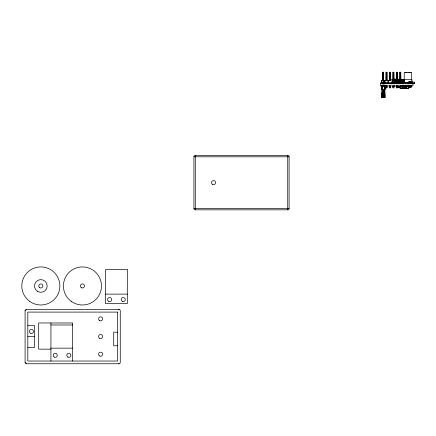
<?xml version="1.0" encoding="UTF-8"?>
<svg xmlns="http://www.w3.org/2000/svg" width="436" height="436" viewBox="0 0 436 436"><rect width="100%" height="100%" fill="white"/><g stroke="black" fill="none" stroke-linecap="round" stroke-linejoin="round"><path stroke-width="0.65" d="M400.782 87.042L400.194 87.156L400.782 87.342C401.016 84.797 399.872 85.772 400.243 87.227L400.782 87.129M407.606 86.568L407.6 85.947L407.066 86.001L407.066 86.601M409.126 87.478L410.876 87.696L410.892 86.181M397.877 85.947L397.877 87.712M397.763 85.947L398.101 85.974L398.095 87.696L397.763 87.712M402.504 86.998L401.921 87.156L402.564 87.162L402.51 85.947L402.608 86.693L400.842 86.699L402.608 86.677L400.842 86.699L400.973 85.947M403.698 87.227C403.485 84.829 404.504 85.461 404.237 87.227M405.425 87.227L405.431 85.947L405.376 87.156L406.047 87.151L405.431 86.998M407.06 86.715L407.066 85.947M412.178 83.658L414.2 83.658L414.2 82.159L408.494 82.159M390.716 83.614L392.476 83.483L392.509 79.619L395.283 79.581L394.237 79.717M381.467 80.371L381.446 83.058L381.413 80.371L391.097 80.371M382.672 72.245L382.595 80.371L382.672 72.245L383.473 72.245L382.688 72.272M383.887 97.446L383.097 97.473L383.004 89.342L383.075 97.446L383.887 97.446L383.958 89.342L383.903 94.083M386.127 72.245L386.051 80.371L386.127 72.245L386.928 72.245L386.143 72.272M389.577 72.245L390.384 72.245L389.577 72.245L389.506 80.371L389.566 74.97M393.032 72.245L392.967 79.695L393.032 72.245L393.833 72.245L393.049 72.272M396.488 72.245L396.417 79.695L396.488 72.245L397.289 72.245L396.498 72.272M399.937 72.245L399.872 79.695L399.937 72.245L400.738 72.245L399.954 72.272M389.577 73.619L389.593 72.272M383.037 83.93L383.064 81.908L383.887 81.924L383.064 81.908M383.86 97.473L383.887 95.44M392.476 83.483L392.76 80.736L393.713 79.783L393 80.039L392.694 80.862L392.444 83.516L392.351 80.911C393.604 81.145 391.855 86.84 392.351 80.873L392.656 83.483L403.725 83.636L404.063 83.281L403.976 79.93L399.828 79.374L395.338 79.565L401.54 79.565M386.928 87.805L386.961 85.783L386.928 87.805L386.122 87.789L386.051 85.576M392.106 81.93L392.128 80.665L392.095 83.766M402.826 82.001L402.842 81.047L394.133 81.047L400.275 81.047L399.872 82.001L394.079 82.001L402.826 82.001L396.602 81.864L397.218 82.001M381.876 89.342L381.941 85.985L382.568 85.985M393.713 79.783L392.771 80.388L392.76 83.674L393.185 82.976L395.038 81.864L394.629 81.864L395.038 82.001L394.678 81.837L395.109 81.047M404.063 83.281L404.461 82.715L404.515 80.584L404.374 79.608L403.878 79.466L393.566 79.385L392.438 80.033L392.351 80.911M393.365 79.788L403.976 79.93L404.123 80.992L404.532 80.873L404.439 83.516L406.167 83.603M383.004 84.11L383.091 81.924M396.346 86.295L396.379 86.023M409.126 86.295L409.48 85.947M383.298 83.63L383.391 81.592L383.462 82.949M402.51 87.227L402.51 85.947M398.117 87.358L398.101 87.696L396.368 87.696L396.586 85.947M410.543 87.712L410.892 87.358M383.337 83.63L383.451 81.592M384.71 89.004L385.048 97.484L381.789 97.484L381.789 85.93L382.617 86.628L381.958 85.985L381.756 89.342L385.086 89.342L385.021 85.985L384.389 85.985L384.389 86.622L385.004 85.985L385.004 89.342L384.759 88.257M409.11 83.745L409.121 83.423L412.113 83.745L412.113 83.369L409.175 83.178L408.565 83.363L408.565 83.745L409.11 83.745L409.246 82.061L408.837 81.919M382.83 92.181L382.906 90.89M405.464 86.693C409.965 85.701 404.559 88.11 405.464 85.947M382.41 89.342L381.789 97.484L385.048 97.484L384.705 89.037M408.483 83.123L408.483 83.009M382.154 92.786L381.789 97.484L382.127 94.868M409.126 87.358L409.142 87.696L410.892 87.478M404.499 88.252L404.357 88.241M401.044 85.957L401.104 86.639L401.997 86.639L402.041 86.186L402.51 86.186M405.763 86.639L405.72 86.186L405.763 86.639L406.657 86.639L406.728 85.947M401.992 86.639L402.068 85.947M406.657 86.639L406.701 86.186L408.587 86.17L408.592 88.301L404.177 88.301L408.592 88.301L408.592 86.165M384.884 83.058L385.206 80.371M388.334 83.058L388.661 80.371M401.774 83.418L404.134 83.554L403.905 83.085L392.989 83.107L392.76 80.873L392.732 83.532L392.509 79.619M384.596 86.437L382.601 86.541L381.789 85.93M409.175 83.178L409.246 82.061L411.426 81.946M401.829 79.379L400.553 79.63L401.73 79.608M402.226 88.252L402.488 88.252M393 80.039L394.678 81.837M408.592 83.652L408.565 83.369M381.789 88.884L381.925 88.023L381.789 89.244L381.925 87.947L381.789 88.285C381.941 87.031 381.903 90.579 381.789 88.399L381.789 87.952M409.219 87.685L409.153 85.952L409.148 87.696L410.87 87.696L410.848 85.99L410.892 86.295M396.291 79.608L395.081 79.505L400.499 79.417M408.494 82.573L409.148 82.497M380.301 83.766L380.977 82.709L391.174 82.666M396.428 85.974L396.586 87.712M384.389 86.622L384.901 85.985L385.004 89.342M403.725 83.636L404.461 82.715M392.771 80.388L392.689 83.434L393.866 83.581M399.256 81.047L400.275 82.001L399.872 81.864L400.275 81.183L399.872 81.047L397.245 81.161M397.828 82.001L398.237 81.864L396.923 81.832M385.021 85.985L383.958 86.622L383.958 85.423M406.374 88.306L406.09 88.323M381.789 89.206L381.789 88.797M404.254 81.848L403.878 80.082C402.521 80.856 400.537 81.973 399.158 81.832L398.084 81.837M411.595 83.652L412.113 83.369L411.426 82.976L411.426 81.886L412.113 82.023L409.246 82.115L411.426 81.995L411.546 83.254L412.113 83.745L412.113 83.369L411.562 83.658M402.472 86.693L400.973 86.693M404.123 81.063L404.532 80.873M402.842 81.047L402.248 81.047L402.248 82.001L401.845 82.001L402.275 81.843L401.442 81.232L402.248 81.183L402.248 82.001L403.698 82.622L404.123 83.674M399.872 81.047L398.264 81.254M392.095 82.954L390.514 83.581L392.095 83.363L390.503 83.51L392.095 82.954L390.503 83.51L392.095 83.363M404.123 80.992L404.423 80.878L403.976 79.93L404.123 81.914M399.872 82.001L400.275 81.864L399.872 81.183M401.567 80.208L403.169 79.783L403.878 80.082C400.64 80.818 397.583 79.194 394.291 79.783M410.276 72.463L408.848 72.349M407.028 72.349L405.6 72.463M402.951 83.456L404.09 83.232L401.807 83.265L401.807 83.674M394.825 85.947L394.825 86.541L392.934 86.59L392.558 86.541L392.558 85.947L394.46 86.551L392.961 86.584M408.494 83.521L407.131 83.658L408.494 83.766L408.494 81.886L409.148 82.159M386.122 87.789L386.912 87.789M389.577 87.789L390.384 87.805L390.416 85.783L390.367 87.789L389.577 87.789L389.506 85.576M393.027 87.789L393.833 87.805L393.855 86.459L393.822 87.789L393.027 87.789L392.994 86.682M396.482 87.789L397.289 87.805L396.482 87.789L396.411 85.576M401.442 81.232L402.248 81.183M384.389 86.35L382.568 86.464L381.876 85.985L381.958 89.342M410.658 85.979L411.203 85.947L411.219 86.344L410.788 86.366L411.219 86.344L411.203 85.947L410.816 85.974M400.782 86.186L400.248 86.208L400.777 86.301M403.703 86.208L404.237 86.186M400.248 86.998L400.782 86.971M396.7 85.947L396.379 85.952L397.016 85.974M400.837 86.677L402.608 86.622M405.327 86.677L407.093 86.622M408.02 86.677L409.284 86.693M407.066 86.121L407.606 86.115L407.606 86.715M408.031 86.699L409.295 86.688M405.431 86.257L405.965 86.257M390.901 79.581L392.945 79.581M403.638 79.581L411.976 79.581L412.194 82.082M392.585 81.75L392.989 83.107M408.848 82.666L407.491 82.709M408.848 82.709L404.772 82.666L406.134 82.709M411.769 82.905L412.178 82.905M392.956 83.091L403.938 83.096M392.929 85.963L394.286 85.963M397.447 85.974L398.101 85.974L398.101 87.696L396.373 87.696L396.346 87.358M400.973 86.012L402.472 86.012L401.97 86.028M406.777 86.023L408.014 86.023M402.09 86.088L405.475 86.088M402.068 86.197L401.033 86.197L401.104 86.639M405.431 86.208L406.728 86.197M392.558 86.541L394.825 86.541M399.392 86.622L399.392 85.947M401.545 88.252L401.987 88.252M195.29 155.439L287.738 155.439A1.357 1.357 0 0 1 289.101 156.802L289.101 208.463A1.357 1.357 0 0 1 287.738 209.825L195.29 209.825A1.357 1.357 0 0 1 193.927 208.463L193.927 156.802A1.357 1.357 0 0 1 195.29 155.439L195.29 209.82M193.933 156.802L289.095 156.802M193.933 208.463L289.095 208.463M105.556 294.115L127.307 294.115M26.449 309.375L118.903 309.375A1.357 1.357 0 0 1 120.26 310.732L120.26 362.398A1.357 1.357 0 0 1 118.903 363.755L26.449 363.755A1.357 1.357 0 0 1 25.092 362.398L25.092 310.732A1.357 1.357 0 0 1 26.449 309.375L26.449 309.773M25.097 310.732L25.528 310.732M50.925 324.973L72.676 324.973M27.811 325.687L34.608 325.687L34.608 347.443L27.811 347.443M117.54 332.183L113.714 332.183L113.714 345.781L117.54 345.781M27.811 336.559L34.608 336.559M50.925 348.157L72.676 348.157M50.925 349.149L38.69 349.149L38.69 322.967L72.676 322.967L72.676 361.035M25.097 362.398L25.49 362.398M407.066 86.072L407.606 86.115M403.703 86.998L404.232 86.998M401.921 87.156L402.564 87.162M403.649 87.156L404.292 87.162M403.698 86.028L404.237 86.028M405.425 86.028L405.965 86.028M401.6 79.575L404.374 79.608L404.455 83.516L404.423 80.878M398.618 80.306L396.21 80.257L398.439 79.695L403.878 80.082M410.543 85.947L410.865 85.952L408.156 85.947M409.142 87.696L409.48 87.712M396.411 85.5L396.373 87.62L396.7 87.712M395.152 83.407L396.335 83.489M403.703 86.257L404.232 86.301M401.976 86.257L402.504 86.301M392.94 83.047L395.076 83.265L395.076 83.674M380.977 82.709L391.174 83.766M396.384 87.652L398.068 87.663L398.041 85.974L398.117 86.295M412.178 82.284L411.524 82.159L412.178 83.766L412.178 82.159L412.113 82.905L411.769 82.159M401.027 80.349L398.439 79.695L395.937 80.655L395.447 79.783M393.73 80.747L395.038 81.183L394.378 81.134L394.629 82.001M381.941 85.985L382.568 86.257M403.169 79.783L404.123 80.736M403.878 79.466L404.515 80.584M381.789 88.236L381.925 88.53M411.426 82.976L411.546 83.254M411.203 86.312L411.203 85.947M392.438 80.033L392.694 80.862M399.867 87.304L400.003 87.849L399.899 86.682M396.411 87.304L396.547 87.849M392.956 87.304L393.092 87.849M389.642 87.849L389.506 85.5M386.187 87.849L386.051 85.5M383.822 81.864L383.958 84.219M387.844 80.371L388.171 83.058M384.394 80.371L384.721 83.058M382.884 90.792L382.972 92.143M381.958 85.985L382.159 89.342M382.595 85.576L382.634 86.682M406.417 86.949L406.145 88.246L400.063 88.241L399.779 87.347L400.063 86.088L399.785 87.304L400.063 88.241L406.145 88.246L406.417 86.982M383.893 82.595L383.914 83.941M400.728 72.272L400.809 79.695L400.738 72.245M397.272 72.272L397.354 79.695L397.289 72.245M393.822 72.272L393.904 79.695L393.833 72.245M390.367 72.272L390.454 80.371M386.912 72.272L387.005 80.371L386.928 72.245M383.462 72.272L383.549 80.371L383.473 72.245M390.384 72.245L390.449 79.695M414.195 82.159L414.2 83.658M411.66 80.175L411.66 72.349L404.216 72.349L404.216 80.213M407.682 85.947L407.682 86.622M407.093 85.947L407.093 86.693M406.401 86.186L406.02 86.186M405.327 85.947L405.327 86.693M402.608 85.947L402.608 86.693M401.741 86.186L401.36 86.186M400.837 85.947L400.837 86.693M394.651 85.947L394.651 86.541M388.253 80.371L388.253 83.058M384.803 80.371L384.803 83.091M383.146 90.928L383.146 92.236M383.004 85.369L383.004 86.622M382.595 85.5L382.595 86.704M287.738 155.445L287.738 209.82M118.903 309.375L118.903 309.811M118.903 363.455L118.903 363.749M50.925 322.967L50.925 361.035M26.449 363.455L26.449 363.749M410.592 86.557L410.478 87.364L410.478 86.023L410.592 86.557M383.32 91.168L383.266 92.394L383.331 91.168M397.071 79.663L396.101 80.409L396.101 79.941L397.071 79.663M399.665 81.047L399.256 81.183L399.665 81.047M397.883 79.189L394.171 79.205L398.21 79.21L397.883 79.189M412.93 83.766L380.334 83.766L380.334 85.947L412.93 85.947L412.93 83.766M409.246 87.364L408.014 87.364L409.246 87.364M127.307 269.644L105.556 269.644L105.556 303.636L127.307 303.636L127.307 269.644M117.54 312.094L27.811 312.094L27.811 361.035L117.54 361.035L117.54 312.094M400.782 79.941L399.817 79.668L400.782 80.409L400.782 79.941M409.3 87.413L408.805 87.167L409.3 87.413M99.61 338.303A2.038 2.038 0 0 0 102.673 336.538A2.038 2.038 0 0 0 99.61 334.772A2.038 2.038 0 0 0 99.61 338.303M30.46 333.208A2.038 2.038 0 0 0 33.518 331.442A2.038 2.038 0 0 0 30.46 329.676A2.038 2.038 0 0 0 30.46 333.208M99.61 355.978A2.038 2.038 0 0 0 102.673 354.212A2.038 2.038 0 0 0 99.61 352.446A2.038 2.038 0 0 0 99.61 355.978M99.61 320.629A2.038 2.038 0 0 0 102.673 318.863A2.038 2.038 0 0 0 99.61 317.097A2.038 2.038 0 0 0 99.61 320.629M67.825 357.062A2.038 2.038 0 0 0 70.888 355.296A2.038 2.038 0 0 0 67.825 353.531A2.038 2.038 0 0 0 67.825 357.062M54.075 356.964A2.038 2.038 0 0 0 57.285 355.482A2.038 2.038 0 0 0 54.396 353.449A2.038 2.038 0 0 0 54.075 356.964M108.613 301.32A2.038 2.038 0 0 0 111.676 299.554A2.038 2.038 0 0 0 108.613 297.788A2.038 2.038 0 0 0 108.613 301.32M122.211 301.32A2.038 2.038 0 0 0 125.268 299.554A2.038 2.038 0 0 0 122.211 297.788A2.038 2.038 0 0 0 122.211 301.32M71.482 301.521A19.037 19.037 0 0 0 101.403 287.673A19.037 19.037 0 0 0 74.447 268.685A19.037 19.037 0 0 0 71.482 301.521M81.423 287.727A2.038 2.038 0 0 0 84.48 285.962A2.038 2.038 0 0 0 81.423 284.196A2.038 2.038 0 0 0 81.423 287.727M29.877 301.521A19.037 19.037 0 0 0 59.792 287.673A19.037 19.037 0 0 0 32.836 268.685A19.037 19.037 0 0 0 29.877 301.521M37.66 291.455A6.344 6.344 0 0 0 47.181 285.962A6.344 6.344 0 0 0 37.66 280.462A6.344 6.344 0 0 0 37.66 291.455M39.66 287.629A2.038 2.038 0 0 0 42.864 286.141A2.038 2.038 0 0 0 39.976 284.108A2.038 2.038 0 0 0 39.66 287.629M212.539 184.374A2.038 2.038 0 0 0 215.597 182.602A2.038 2.038 0 0 0 212.539 180.836A2.038 2.038 0 0 0 212.539 184.374"/></g></svg>
